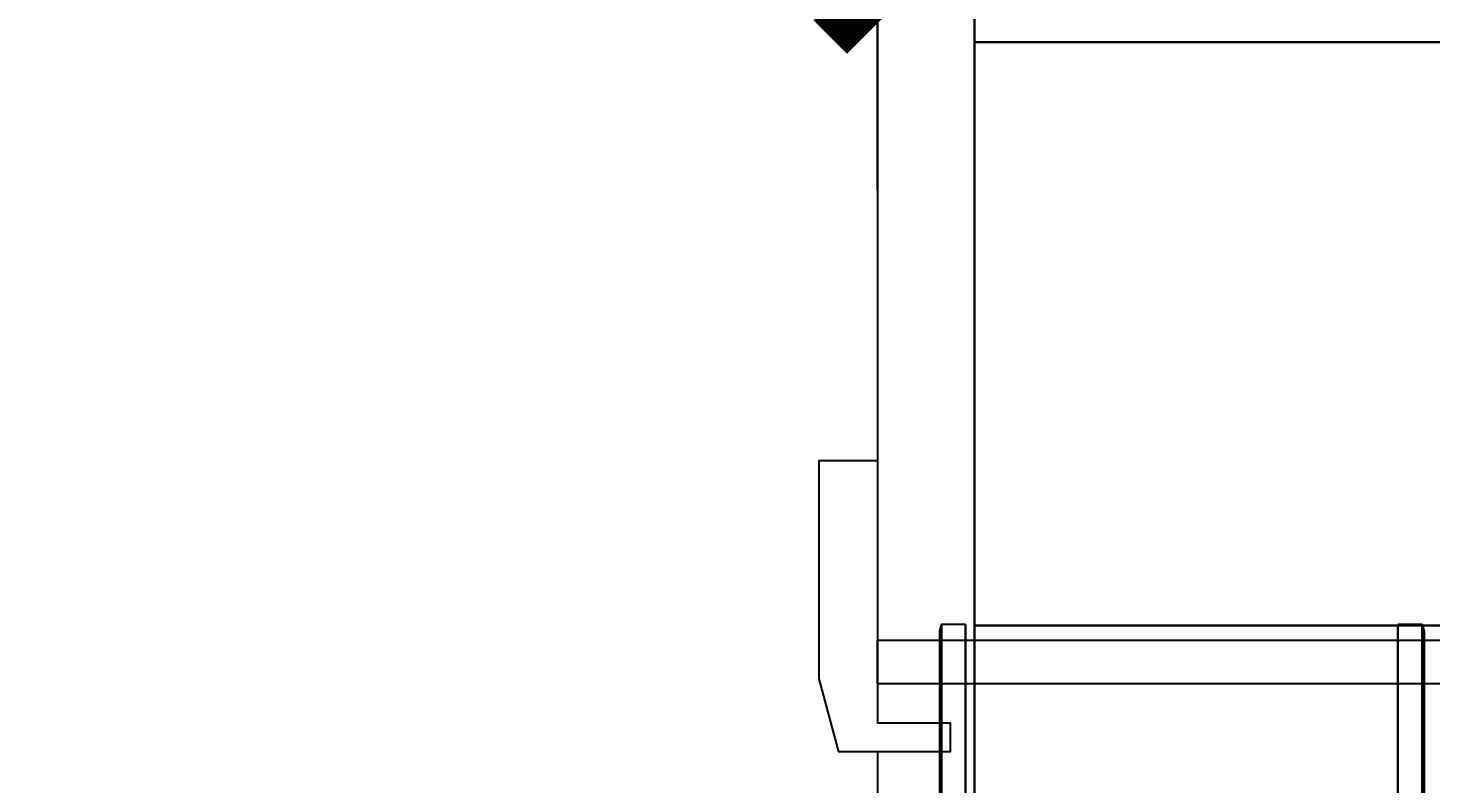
# Model space of a CAD drawing. Extents: x 11992 to 29481, y -6727 to 6811.
# Drawn here: x 17004.6 to 17293.7, y 1547.8 to 1703.5 of the extents above; entities that cross this region are included whole.
import ezdxf

# ---------------------------------------------------------------- set-up
doc = ezdxf.new("R2010")
doc.units = 0
doc.header["$MEASUREMENT"] = 0
doc.linetypes.add('DASHED', pattern=[19.05, 12.7, -6.35])
doc.layers.get('0').update_dxf_attribs({"color": 8, "linetype": 'CONTINUOUS'})
doc.layers.get('Defpoints').update_dxf_attribs({"color": 8, "linetype": 'CONTINUOUS'})
for name, color, linetype in [('DQ-BEAM-DASH', 8, 'DASHED'), ('FF-DOOR【门套】', 8, 'CONTINUOUS'), ('FF-FINISH【完成面】', 8, 'CONTINUOUS'), ('WALL', 8, 'CONTINUOUS'), ('zoylight 4标注', 9, 'CONTINUOUS')]:
    doc.layers.add(name, color=color, linetype=linetype)
doc.styles.add('CCD-DIM', font='archs.shx', dxfattribs={"width": 0.8})
doc.dimstyles.new('zoylight_DIM_40', dxfattribs={"dimscale": 40, "dimtxt": 1.9, "dimasz": 0.4, "dimexe": 0.5, "dimexo": 0.5, "dimgap": 0.5, "dimtad": 1, "dimdec": 0, "dimrnd": 5, "dimzin": 12, "dimdsep": 46, "dimtxsty": 'CCD-DIM', "dimblk": 'CCD_Dimension_Tick', "dimcen": 0.125, "dimclrd": 44, "dimclre": 44, "dimclrt": 50, "dimadec": 0, "dimazin": 0, "dimtfac": 1, "dimtdec": 0, "dimtmove": 2, "dimatfit": 3, "dimldrblk": 'CCD_Leader_Dot', "dimfxl": 0, "dimtvp": 1, "dimtolj": 1, "dimtzin": 0, "dimarcsym": 0})

# ---------------------------------------------------------------- blocks, each defined once
blk = doc.blocks.new('*U7')
at = {"layer": 'FF-DOOR【门套】', "elevation": 0}
blk.add_lwpolyline([(-880.84, 0), (-889.84, 0), (-889.84, 140), (-880.84, 140)], close=True, dxfattribs=at)
for points in [[(-844.84, 140), (-854.84, 140), (-854.84, 125), (-860.84, 125), (-860.84, 140), (-880.84, 140), (-880.84, 0), (-872.84, 0), (-872.84, 15), (-866.84, 15), (-866.84, 0), (-856.84, 0), (-856.84, 50), (-844.84, 50), (-844.84, 140)], [(-926.84, 0), (-872.84, 0), (-872.84, 15), (-866.84, 15), (-866.84, 0), (-866.84, -8), (-881.84, -12), (-881.84, -12), (-926.84, -12), (-926.84, 0)]]:
    blk.add_lwpolyline(points, dxfattribs=at)
blk = doc.blocks.new('MB-B')
at = {"layer": 'DQ-BEAM-DASH', "ltscale": 0.01}
blk.add_line((-12900, 8000), (-12900, 5000), dxfattribs=at)
blk = doc.blocks.new('CCD_Dimension_Tick')
at = {"color": 0, "linetype": 'ByBlock'}
for p, q in [((-1.091, 0), (0, 0)), ((0, 0), (1.091, 0))]:
    blk.add_line(p, q, dxfattribs=at)
at = {"color": 0, "linetype": 'Continuous', "const_width": 0.608}
blk.add_lwpolyline([(-0.61, -0.61), (0.61, 0.61)], dxfattribs=at)
blk = doc.blocks.new('*D103')
at = {"layer": 'Defpoints', "color": 0, "linetype": 'Continuous'}
for p in [(17179.61, 1711.41), (16561.2, 1650.1), (17179.61, 1650.1)]:
    blk.add_point(p, dxfattribs=at)
at = {"layer": 'zoylight 4标注', "color": 44, "lineweight": -2}
for p, q in [((16561.2, 1670.1), (16561.2, 1731.41)), ((16577.2, 1711.41), (17163.61, 1711.41))]:
    blk.add_line(p, q, dxfattribs=at)
at = {"layer": 'zoylight 4标注', "color": 44, "linetype": 'Continuous', "lineweight": -2}
blk.add_line((17179.61, 1670.1), (17179.61, 1731.41), dxfattribs=at)
at = {"layer": 'zoylight 4标注', "color": 44, "linetype": 'Continuous', "lineweight": -2, "xscale": 16, "yscale": 16, "zscale": 16, "rotation": 180}
blk.add_blockref('CCD_Dimension_Tick', (16561.2, 1711.41), dxfattribs=at)
at = {"layer": 'zoylight 4标注', "color": 44, "linetype": 'Continuous', "lineweight": -2, "xscale": 16, "yscale": 16, "zscale": 16}
blk.add_blockref('CCD_Dimension_Tick', (17179.61, 1711.41), dxfattribs=at)
at = {"layer": 'zoylight 4标注', "color": 50, "linetype": 'Continuous', "insert": (16870.41, 1769.41), "char_height": 76, "attachment_point": 5, "style": 'CCD-DIM'}
blk.add_mtext('\\A1;620', dxfattribs=at)
blk = doc.blocks.new('CCD_Leader_Dot')
at = {"color": 0, "linetype": 'ByBlock'}
blk.add_line((-5, 0), (-10, 0), dxfattribs=at)
at = {"color": 0, "linetype": 'ByBlock', "const_width": 5}
blk.add_lwpolyline([(-2.5, 0, 1), (2.5, 0, 1)], format="xyb", close=True, dxfattribs=at)

msp = doc.modelspace()

# ---------------------------------------------------------------- linework, layer by layer
for p, q in [((17199.63, 630.6, -2440.43), (17199.62, 3630.6, -2440.43)), ((17199.62, 1800.6, 559.57), (17199.62, 1700.6, 559.57)), ((17199.62, 1700.6, -2440.43), (17199.62, 1800.6, -2440.43)), ((17199.63, 630.6, 559.57), (17199.62, 1700.6, 559.57)), ((17199.62, 1700.6, 559.57), (17299.62, 1700.6, 559.57)), ((17199.63, 630.6, -2440.43), (17199.62, 1700.6, -2440.43)), ((17299.62, 1700.6, -2440.43), (17199.62, 1700.6, -2440.43)), ((17199.62, 1700.6, -2440.43), (17199.62, 1580.44, -2440.43)), ((17199.63, 630.6, -2440.43), (17199.62, 1700.6, -2440.43)), ((17299.62, 1700.6, -2440.43), (17199.62, 1700.6, -2440.43)), ((17199.63, 630.6, -2640.43), (17199.62, 1700.6, -2640.43)), ((17299.62, 1700.6, -2640.43), (17199.62, 1700.6, -2640.43)), ((17199.62, 1700.6, -2440.43), (17199.62, 1700.6, -2640.43)), ((17192.72, 1580.52, -2440.43), (17192.38, 1579.35, -2440.43)), ((17192.72, 1580.52, -240.5), (17192.38, 1579.35, -241.58)), ((17192.38, 1579.35, -2440.43), (17192.4, 1536.69, -2440.43)), ((17192.38, 1579.35, -2440.43), (17192.38, 1579.35, -241.58)), ((17192.38, 1579.35, -241.58), (17192.66, 680.78, -240.6)), ((17192.79, 1580.6, -2440.43), (17192.72, 1580.52, -2440.43)), ((17192.79, 1580.6, -240.43), (17192.72, 1580.52, -240.5)), ((17192.72, 1580.52, -240.5), (17192.72, 680.68, -240.5)), ((17192.72, 1580.52, -2440.43), (17192.72, 1580.52, -240.5)), ((17197.77, 1580.6, -2440.43), (17192.79, 1580.6, -2440.43)), ((17197.77, 1580.6, -240.43), (17192.79, 1580.6, -240.43)), ((17192.79, 1580.6, -2440.43), (17192.79, 1580.6, -240.43)), ((17192.79, 1580.6, -240.43), (17192.79, 680.6, -240.43)), ((17197.77, 1540.73, -2440.43), (17197.77, 1580.6, -2440.43)), ((17197.77, 1580.6, -2440.43), (17197.77, 1580.6, -240.43)), ((17197.77, 1580.6, -240.43), (17197.77, 680.6, -240.43)), ((17199.62, 1580.44, -2440.43), (17299.62, 1580.44, -2440.43)), ((17199.62, 1580.44, -2440.43), (17199.62, 1580.44, -240.43)), ((17199.62, 1580.44, -2440.43), (17199.63, 680.6, -2440.43)), ((17299.62, 1580.44, -240.43), (17199.62, 1580.44, -240.43)), ((17199.63, 680.6, -240.43), (17199.62, 1580.44, -240.43)), ((17291.84, 1580.6, -2440.43), (17286.86, 1580.6, -2440.43)), ((17286.86, 1580.6, -240.43), (17286.86, 1580.6, -2440.43)), ((17286.86, 680.6, -240.43), (17286.86, 1580.6, -240.43)), ((17291.84, 1580.6, -240.43), (17286.86, 1580.6, -240.43)), ((17286.86, 1580.6, -2440.43), (17286.86, 1540.73, -2440.43)), ((17291.9, 1580.52, -240.5), (17291.84, 1580.6, -240.43)), ((17291.84, 680.6, -240.43), (17291.84, 1580.6, -240.43)), ((17291.84, 1580.6, -240.43), (17291.84, 1580.6, -2440.43)), ((17291.9, 1580.52, -2440.43), (17291.84, 1580.6, -2440.43)), ((17291.9, 1580.52, -240.5), (17291.9, 1580.52, -2440.43)), ((17291.96, 1580.41, -240.6), (17291.9, 1580.52, -240.5)), ((17292.24, 1579.35, -2440.43), (17291.9, 1580.52, -2440.43)), ((17291.96, 680.78, -240.6), (17291.96, 1580.41, -240.6)), ((17292.24, 1579.35, -241.58), (17291.96, 1580.41, -240.6)), ((17292.24, 1579.35, -241.58), (17291.96, 680.78, -240.6)), ((17292.14, 1536.28, -2440.43), (17292.24, 1579.35, -2440.43)), ((17292.24, 1579.35, -241.58), (17292.24, 1579.35, -2440.43))]:
    msp.add_line(p, q)
at = {"layer": 'FF-FINISH【完成面】', "elevation": 0}
msp.add_lwpolyline([(16119.61, 650.55), (14419.61, 650.55), (14419.61, 4210.55), (17179.61, 4210.55), (17179.61, 1589.38)], dxfattribs=at)
at = {"layer": 'WALL'}
for p, q in [((17199.61, 1580.38, 0), (17199.62, 4230.55)), ((17199.62, 1580.38), (17299.62, 1580.38)), ((17199.62, 1580.38), (17299.62, 1580.38))]:
    msp.add_line(p, q, dxfattribs=at)

# ---------------------------------------------------------------- block references
msp.add_blockref('MB-B', (30099.61, -4369.45))
at = {"rotation": 270}
msp.add_blockref('*U7', (17179.61, 687.55), dxfattribs=at)

# ---------------------------------------------------------------- dimensions: what is measured, and where the dimension line sits
at = {"layer": 'zoylight 4标注', "linetype": 'Continuous'}
dim = msp.add_aligned_dim(p1=(16561.2, 1650.1), p2=(17179.61, 1650.1), distance=61.31, dimstyle='zoylight_DIM_40', dxfattribs=at)
dim.commit()
dim.dimension.update_dxf_attribs({"geometry": '*D103', "text_midpoint": (16870.41, 1769.41)})

doc.saveas('drawing.dxf')
